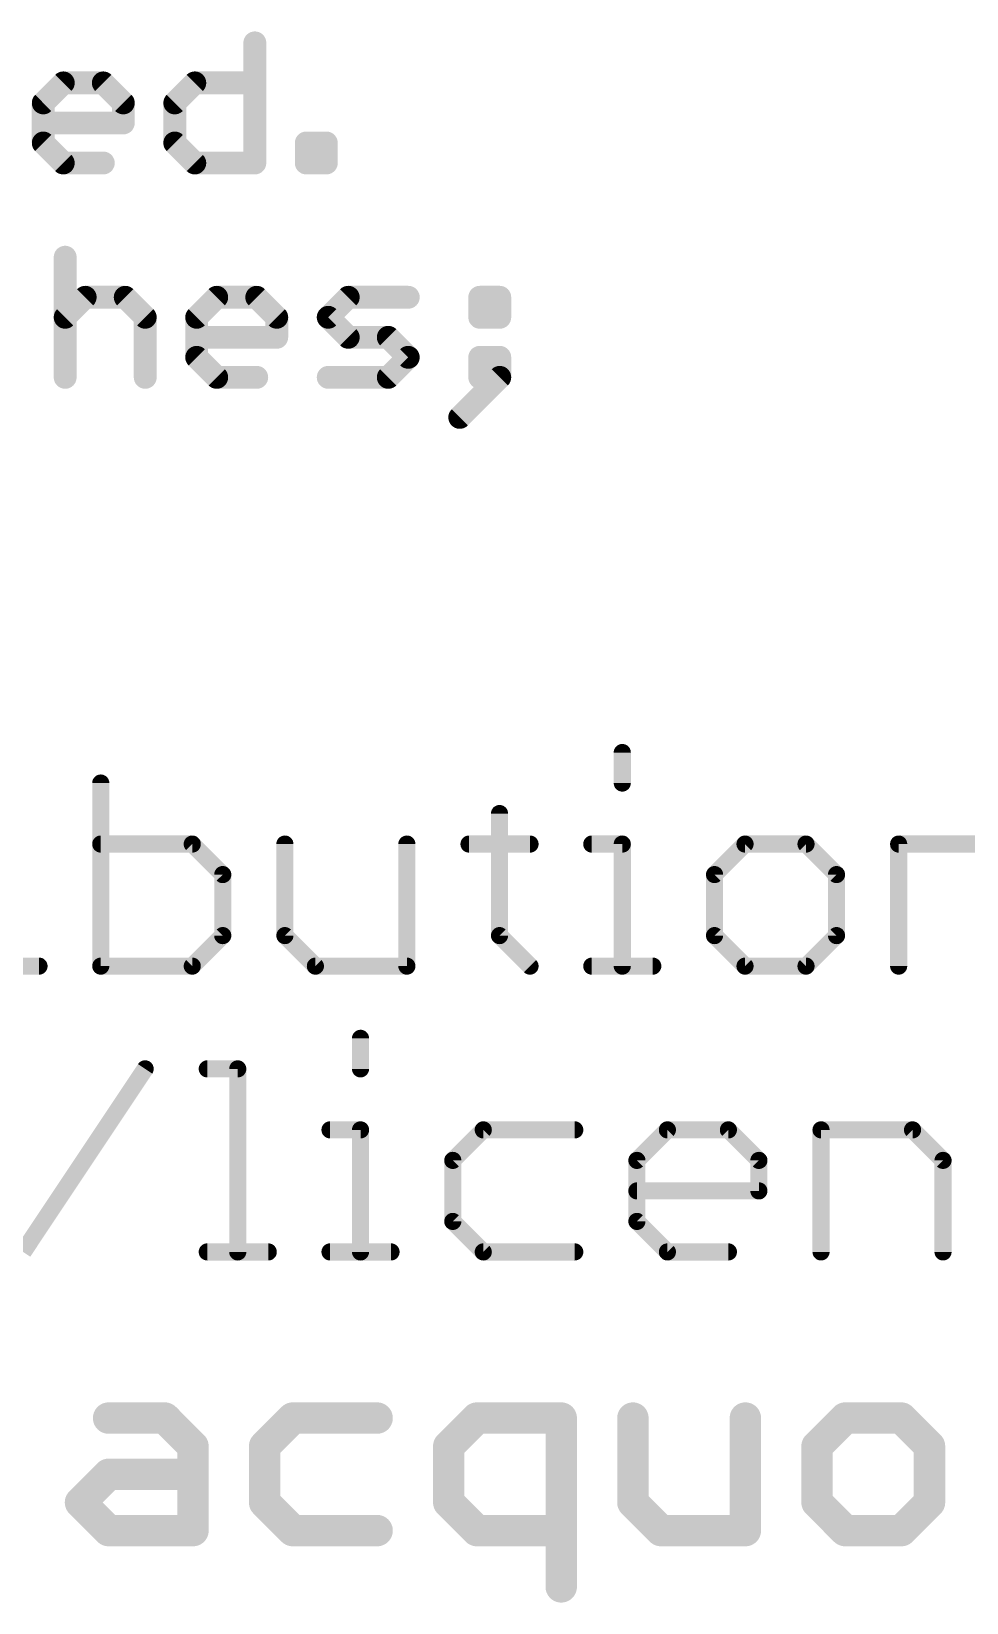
# Model space of a CAD drawing. Extents: x -40 to 67, y -21 to 32.
# Drawn here: x 21.81 to 30.13, y -21.33 to -7.37 of the extents above; entities that cross this region are included whole.
import ezdxf

# ---------------------------------------------------------------- set-up
doc = ezdxf.new("R2010")
doc.units = 0
doc.layers.add('47', color=253, linetype='CONTINUOUS')
doc.layers.add('51', color=53, linetype='CONTINUOUS')

msp = doc.modelspace()

# ---------------------------------------------------------------- linework, layer by layer
at = {"layer": '47', "const_width": 0.2032}
for points in [[(23.7989, -7.4667), (23.7989, -8.5344)], [(21.9177, -8.0005), (22.0957, -7.8226)], [(22.0957, -7.8226), (22.4516, -7.8226)], [(22.4516, -7.8226), (22.6295, -8.0005)], [(23.0871, -8.0005), (23.2651, -7.8226)], [(23.2651, -7.8226), (23.7989, -7.8226)], [(21.9177, -8.3565), (21.9177, -8.0005)], [(22.6295, -8.0005), (22.6295, -8.1785)], [(23.0871, -8.3565), (23.0871, -8.0005)], [(22.6295, -8.1785), (21.9177, -8.1785)], [(22.0957, -8.5344), (21.9177, -8.3565)], [(23.2651, -8.5344), (23.0871, -8.3565)], [(24.2565, -8.5344), (24.2565, -8.3565)], [(24.2565, -8.3565), (24.4345, -8.3565)], [(24.4345, -8.3565), (24.4345, -8.5344)], [(22.4516, -8.5344), (22.0957, -8.5344)], [(23.7989, -8.5344), (23.2651, -8.5344)], [(24.4345, -8.5344), (24.2565, -8.5344)], [(22.1126, -9.3717), (22.1126, -10.4394)], [(22.1126, -9.9055), (22.2906, -9.7276)], [(22.2906, -9.7276), (22.6465, -9.7276)], [(22.6465, -9.7276), (22.8244, -9.9055)], [(23.282, -9.9055), (23.46, -9.7276)], [(23.46, -9.7276), (23.8159, -9.7276)], [(23.8159, -9.7276), (23.9938, -9.9055)], [(24.4514, -9.9055), (24.6294, -9.7276)], [(24.6294, -9.7276), (25.1632, -9.7276)], [(25.9767, -9.7276), (25.7988, -9.7276)], [(25.7988, -9.7276), (25.7988, -9.9055)], [(25.9767, -9.9055), (25.9767, -9.7276)], [(22.8244, -9.9055), (22.8244, -10.4394)], [(23.282, -10.2614), (23.282, -9.9055)], [(23.9938, -9.9055), (23.9938, -10.0835)], [(24.6294, -10.0835), (24.4514, -9.9055)], [(25.7988, -9.9055), (25.9767, -9.9055)], [(23.9938, -10.0835), (23.282, -10.0835)], [(24.9853, -10.0835), (24.6294, -10.0835)], [(25.1632, -10.2614), (24.9853, -10.0835)], [(23.46, -10.4394), (23.282, -10.2614)], [(24.9853, -10.4394), (25.1632, -10.2614)], [(25.9767, -10.2614), (25.7988, -10.2614)], [(25.7988, -10.2614), (25.7988, -10.4394)], [(25.9767, -10.4394), (25.9767, -10.2614)], [(23.8159, -10.4394), (23.46, -10.4394)], [(24.4514, -10.4394), (24.9853, -10.4394)], [(25.6208, -10.7953), (25.9767, -10.4394)], [(25.7988, -10.4394), (25.9767, -10.4394)]]:
    msp.add_lwpolyline(points, dxfattribs=at)
at = {"layer": '47', "const_width": 0.1016}
for points in [[(23.8497, -7.4667, 1), (23.7481, -7.4667)], [(22.0957, -7.7718, 1), (22.0957, -7.8734)], [(22.1316, -7.8585, 1), (22.0598, -7.7867)], [(22.4875, -7.7867, 1), (22.4157, -7.8585)], [(22.4516, -7.8734, 1), (22.4516, -7.7718)], [(23.2651, -7.7718, 1), (23.2651, -7.8734)], [(23.301, -7.8585, 1), (23.2291, -7.7867)], [(23.7989, -7.8734, 1), (23.7989, -7.7718)], [(21.9685, -8.0005, 1), (21.8669, -8.0005)], [(21.8818, -7.9646, 1), (21.9536, -8.0365)], [(22.6803, -8.0005, 1), (22.5787, -8.0005)], [(22.5936, -8.0365, 1), (22.6654, -7.9646)], [(23.1379, -8.0005, 1), (23.0363, -8.0005)], [(23.0512, -7.9646, 1), (23.123, -8.0365)], [(21.9177, -8.1277, 1), (21.9177, -8.2293)], [(22.6295, -8.2293, 1), (22.6295, -8.1277)], [(22.5787, -8.1785, 1), (22.6803, -8.1785)], [(21.9536, -8.3205, 1), (21.8818, -8.3924)], [(21.8669, -8.3565, 1), (21.9685, -8.3565)], [(23.123, -8.3205, 1), (23.0512, -8.3924)], [(23.0363, -8.3565, 1), (23.1379, -8.3565)], [(24.2565, -8.3056, 1), (24.2565, -8.4073)], [(24.3073, -8.3565, 1), (24.2057, -8.3565)], [(24.4853, -8.3565, 1), (24.3837, -8.3565)], [(24.4345, -8.4073, 1), (24.4345, -8.3056)], [(22.0957, -8.4836, 1), (22.0957, -8.5852)], [(22.0598, -8.5703, 1), (22.1316, -8.4985)], [(22.4516, -8.5852, 1), (22.4516, -8.4836)], [(23.2651, -8.4836, 1), (23.2651, -8.5852)], [(23.2291, -8.5703, 1), (23.301, -8.4985)], [(23.7481, -8.5344, 1), (23.8497, -8.5344)], [(23.7989, -8.5852, 1), (23.7989, -8.4836)], [(24.2565, -8.4836, 1), (24.2565, -8.5852)], [(24.2057, -8.5344, 1), (24.3073, -8.5344)], [(24.3837, -8.5344, 1), (24.4853, -8.5344)], [(24.4345, -8.5852, 1), (24.4345, -8.4836)], [(22.1634, -9.3717, 1), (22.0618, -9.3717)], [(22.2906, -9.6768, 1), (22.2906, -9.7784)], [(22.3265, -9.7635, 1), (22.2547, -9.6917)], [(22.6824, -9.6917, 1), (22.6106, -9.7635)], [(22.6465, -9.7784, 1), (22.6465, -9.6768)], [(23.46, -9.6768, 1), (23.46, -9.7784)], [(23.4959, -9.7635, 1), (23.424, -9.6917)], [(23.8518, -9.6917, 1), (23.78, -9.7635)], [(23.8159, -9.7784, 1), (23.8159, -9.6768)], [(24.6294, -9.6768, 1), (24.6294, -9.7784)], [(24.6653, -9.7635, 1), (24.5934, -9.6917)], [(25.1632, -9.7784, 1), (25.1632, -9.6768)], [(25.7988, -9.6768, 1), (25.7988, -9.7784)], [(25.8496, -9.7276, 1), (25.748, -9.7276)], [(26.0275, -9.7276, 1), (25.9259, -9.7276)], [(25.9767, -9.7784, 1), (25.9767, -9.6768)], [(22.0767, -9.8696, 1), (22.1485, -9.9415)], [(22.8752, -9.9055, 1), (22.7736, -9.9055)], [(22.7885, -9.9415, 1), (22.8603, -9.8696)], [(23.3328, -9.9055, 1), (23.2312, -9.9055)], [(23.2461, -9.8696, 1), (23.3179, -9.9415)], [(24.0446, -9.9055, 1), (23.943, -9.9055)], [(23.9579, -9.9415, 1), (24.0297, -9.8696)], [(24.4873, -9.8696, 1), (24.4155, -9.9415)], [(24.4155, -9.8696, 1), (24.4873, -9.9415)], [(25.7988, -9.8547, 1), (25.7988, -9.9563)], [(25.748, -9.9055, 1), (25.8496, -9.9055)], [(25.9259, -9.9055, 1), (26.0275, -9.9055)], [(25.9767, -9.9563, 1), (25.9767, -9.8547)], [(23.282, -10.0327, 1), (23.282, -10.1343)], [(23.943, -10.0835, 1), (24.0446, -10.0835)], [(23.9938, -10.1343, 1), (23.9938, -10.0327)], [(24.6294, -10.0327, 1), (24.6294, -10.1343)], [(24.5934, -10.1194, 1), (24.6653, -10.0476)], [(25.0212, -10.0476, 1), (24.9494, -10.1194)], [(24.9853, -10.1343, 1), (24.9853, -10.0327)], [(23.3179, -10.2255, 1), (23.2461, -10.2974)], [(25.1991, -10.2974, 1), (25.1273, -10.2255)], [(25.1273, -10.2974, 1), (25.1991, -10.2255)], [(25.7988, -10.2106, 1), (25.7988, -10.3123)], [(25.8496, -10.2614, 1), (25.748, -10.2614)], [(26.0275, -10.2614, 1), (25.9259, -10.2614)], [(25.9767, -10.3123, 1), (25.9767, -10.2106)], [(23.2312, -10.2614, 1), (23.3328, -10.2614)], [(22.0618, -10.4394, 1), (22.1634, -10.4394)], [(22.7736, -10.4394, 1), (22.8752, -10.4394)], [(23.46, -10.3886, 1), (23.46, -10.4902)], [(23.424, -10.4753, 1), (23.4959, -10.4035)], [(23.8159, -10.4902, 1), (23.8159, -10.3886)], [(24.4514, -10.3886, 1), (24.4514, -10.4902)], [(24.9494, -10.4035, 1), (25.0212, -10.4753)], [(24.9853, -10.4902, 1), (24.9853, -10.3886)], [(25.7988, -10.3886, 1), (25.7988, -10.4902)], [(25.748, -10.4394, 1), (25.8496, -10.4394)], [(25.9259, -10.4394, 1), (26.0275, -10.4394)], [(26.0126, -10.4753, 1), (25.9408, -10.4035)], [(25.9767, -10.4902, 1), (25.9767, -10.3886)], [(25.5849, -10.7594, 1), (25.6567, -10.8312)]]:
    msp.add_lwpolyline(points, format="xyb", dxfattribs=at)
at = {"layer": '51'}
for points, const_width in [([(27.0659, -13.7736), (27.0659, -14.0448)], 0.1524), ([(22.429, -14.0448), (22.429, -15.6718)], 0.1524), ([(25.9745, -14.316), (25.9745, -15.4006)], 0.1524), ([(23.2425, -14.5871), (22.429, -14.5871)], 0.1524), ([(23.5137, -14.8583), (23.2425, -14.5871)], 0.1524), ([(24.0662, -14.5871), (24.0662, -15.4006)], 0.1524), ([(25.1508, -15.6718), (25.1508, -14.5871)], 0.1524), ([(25.7033, -14.5871), (26.2456, -14.5871)], 0.1524), ([(26.7947, -14.5871), (27.0659, -14.5871)], 0.1524), ([(27.0659, -14.5871), (27.0659, -15.6718)], 0.1524), ([(28.1573, -14.5871), (27.8862, -14.8583)], 0.1524), ([(28.6997, -14.5871), (28.1573, -14.5871)], 0.1524), ([(28.9708, -14.8583), (28.6997, -14.5871)], 0.1524), ([(29.5233, -15.6718), (29.5233, -14.5871)], 0.1524), ([(29.5233, -14.5871), (30.3368, -14.5871)], 0.1524), ([(23.5137, -15.4006), (23.5137, -14.8583)], 0.1524), ([(27.8862, -14.8583), (27.8862, -15.4006)], 0.1524), ([(28.9708, -15.4006), (28.9708, -14.8583)], 0.1524), ([(23.2425, -15.6718), (23.5137, -15.4006)], 0.1524), ([(24.0662, -15.4006), (24.3373, -15.6718)], 0.1524), ([(25.9745, -15.4006), (26.2456, -15.6718)], 0.1524), ([(27.8862, -15.4006), (28.1573, -15.6718)], 0.1524), ([(28.6997, -15.6718), (28.9708, -15.4006)], 0.1524), ([(21.3376, -15.6718), (21.8799, -15.6718)], 0.1524), ([(22.429, -15.6718), (23.2425, -15.6718)], 0.1524), ([(24.3373, -15.6718), (25.1508, -15.6718)], 0.1524), ([(26.7947, -15.6718), (27.3371, -15.6718)], 0.1524), ([(28.1573, -15.6718), (28.6997, -15.6718)], 0.1524), ([(24.7386, -16.3136), (24.7386, -16.5848)], 0.1524), ([(21.7388, -18.2118), (22.8235, -16.5848)], 0.1524), ([(23.376, -16.5848), (23.6471, -16.5848)], 0.1524), ([(23.6471, -16.5848), (23.6471, -18.2118)], 0.1524), ([(24.4674, -17.1271), (24.7386, -17.1271)], 0.1524), ([(24.7386, -17.1271), (24.7386, -18.2118)], 0.1524), ([(25.83, -17.1271), (25.5589, -17.3983)], 0.1524), ([(26.6435, -17.1271), (25.83, -17.1271)], 0.1524), ([(27.196, -17.3983), (27.4672, -17.1271)], 0.1524), ([(27.4672, -17.1271), (28.0095, -17.1271)], 0.1524), ([(28.0095, -17.1271), (28.2807, -17.3983)], 0.1524), ([(28.8332, -18.2118), (28.8332, -17.1271)], 0.1524), ([(28.8332, -17.1271), (29.6467, -17.1271)], 0.1524), ([(29.6467, -17.1271), (29.9178, -17.3983)], 0.1524), ([(25.5589, -17.3983), (25.5589, -17.9406)], 0.1524), ([(27.196, -17.9406), (27.196, -17.3983)], 0.1524), ([(28.2807, -17.3983), (28.2807, -17.6695)], 0.1524), ([(29.9178, -17.3983), (29.9178, -18.2118)], 0.1524), ([(28.2807, -17.6695), (27.196, -17.6695)], 0.1524), ([(25.5589, -17.9406), (25.83, -18.2118)], 0.1524), ([(27.4672, -18.2118), (27.196, -17.9406)], 0.1524), ([(23.376, -18.2118), (23.9183, -18.2118)], 0.1524), ([(24.4674, -18.2118), (25.0097, -18.2118)], 0.1524), ([(25.83, -18.2118), (26.6435, -18.2118)], 0.1524), ([(28.0095, -18.2118), (27.4672, -18.2118)], 0.1524), ([(22.4989, -19.6884), (22.9989, -19.6884)], 0.2794), ([(22.9989, -19.6884), (23.2489, -19.9384)], 0.2794), ([(24.1361, -19.6884), (23.8861, -19.9384)], 0.2794), ([(24.886, -19.6884), (24.1361, -19.6884)], 0.2794), ([(25.7732, -19.6884), (25.5232, -19.9384)], 0.2794), ([(26.5232, -19.6884), (25.7732, -19.6884)], 0.2794), ([(26.5232, -21.1883), (26.5232, -19.6884)], 0.2794), ([(27.1604, -19.6884), (27.1604, -20.4383)], 0.2794), ([(28.1603, -20.6883), (28.1603, -19.6884)], 0.2794), ([(29.0475, -19.6884), (28.7976, -19.9384)], 0.2794), ([(29.5475, -19.6884), (29.0475, -19.6884)], 0.2794), ([(29.7975, -19.9384), (29.5475, -19.6884)], 0.2794), ([(23.2489, -19.9384), (23.2489, -20.6883)], 0.2794), ([(23.8861, -19.9384), (23.8861, -20.4383)], 0.2794), ([(25.5232, -19.9384), (25.5232, -20.4383)], 0.2794), ([(28.7976, -19.9384), (28.7976, -20.4383)], 0.2794), ([(29.7975, -20.4383), (29.7975, -19.9384)], 0.2794), ([(22.2489, -20.4383), (22.4989, -20.1883)], 0.2794), ([(22.4989, -20.1883), (23.2489, -20.1883)], 0.2794), ([(22.4989, -20.6883), (22.2489, -20.4383)], 0.2794), ([(23.8861, -20.4383), (24.1361, -20.6883)], 0.2794), ([(25.5232, -20.4383), (25.7732, -20.6883)], 0.2794), ([(27.1604, -20.4383), (27.4104, -20.6883)], 0.2794), ([(28.7976, -20.4383), (29.0475, -20.6883)], 0.2794), ([(29.5475, -20.6883), (29.7975, -20.4383)], 0.2794), ([(23.2489, -20.6883), (22.4989, -20.6883)], 0.2794), ([(24.1361, -20.6883), (24.886, -20.6883)], 0.2794), ([(25.7732, -20.6883), (26.5232, -20.6883)], 0.2794), ([(27.4104, -20.6883), (28.1603, -20.6883)], 0.2794), ([(29.0475, -20.6883), (29.5475, -20.6883)], 0.2794)]:
    msp.add_lwpolyline(points, dxfattribs=dict(at, const_width=const_width))
for points, const_width in [([(27.104, -13.7736, 1), (27.0278, -13.7736)], 0.0762), ([(22.4671, -14.0448, 1), (22.3909, -14.0448)], 0.0762), ([(27.0278, -14.0448, 1), (27.104, -14.0448)], 0.0762), ([(26.0126, -14.316, 1), (25.9364, -14.316)], 0.0762), ([(22.429, -14.549, 1), (22.429, -14.6252)], 0.0762), ([(23.2694, -14.5602, 1), (23.2155, -14.6141)], 0.0762), ([(23.2425, -14.6252, 1), (23.2425, -14.549)], 0.0762), ([(24.1043, -14.5871, 1), (24.0281, -14.5871)], 0.0762), ([(25.1889, -14.5871, 1), (25.1127, -14.5871)], 0.0762), ([(25.7033, -14.549, 1), (25.7033, -14.6252)], 0.0762), ([(26.2456, -14.6252, 1), (26.2456, -14.549)], 0.0762), ([(26.7947, -14.549, 1), (26.7947, -14.6252)], 0.0762), ([(27.104, -14.5871, 1), (27.0278, -14.5871)], 0.0762), ([(27.0659, -14.6252, 1), (27.0659, -14.549)], 0.0762), ([(28.1573, -14.549, 1), (28.1573, -14.6252)], 0.0762), ([(28.1843, -14.6141, 1), (28.1304, -14.5602)], 0.0762), ([(28.7266, -14.5602, 1), (28.6727, -14.6141)], 0.0762), ([(28.6997, -14.6252, 1), (28.6997, -14.549)], 0.0762), ([(29.5614, -14.5871, 1), (29.4852, -14.5871)], 0.0762), ([(29.5233, -14.549, 1), (29.5233, -14.6252)], 0.0762), ([(23.5518, -14.8583, 1), (23.4756, -14.8583)], 0.0762), ([(23.4867, -14.8852, 1), (23.5406, -14.8314)], 0.0762), ([(27.9243, -14.8583, 1), (27.8481, -14.8583)], 0.0762), ([(27.8592, -14.8314, 1), (27.9131, -14.8852)], 0.0762), ([(29.0089, -14.8583, 1), (28.9327, -14.8583)], 0.0762), ([(28.9439, -14.8852, 1), (28.9978, -14.8314)], 0.0762), ([(23.5406, -15.4276, 1), (23.4867, -15.3737)], 0.0762), ([(24.0931, -15.3737, 1), (24.0392, -15.4276)], 0.0762), ([(26.0014, -15.3737, 1), (25.9475, -15.4276)], 0.0762), ([(27.9131, -15.3737, 1), (27.8592, -15.4276)], 0.0762), ([(28.9978, -15.4276, 1), (28.9439, -15.3737)], 0.0762), ([(23.4756, -15.4006, 1), (23.5518, -15.4006)], 0.0762), ([(24.0281, -15.4006, 1), (24.1043, -15.4006)], 0.0762), ([(25.9364, -15.4006, 1), (26.0126, -15.4006)], 0.0762), ([(27.8481, -15.4006, 1), (27.9243, -15.4006)], 0.0762), ([(28.9327, -15.4006, 1), (29.0089, -15.4006)], 0.0762), ([(21.8799, -15.7099, 1), (21.8799, -15.6337)], 0.0762), ([(22.429, -15.6337, 1), (22.429, -15.7099)], 0.0762), ([(22.3909, -15.6718, 1), (22.4671, -15.6718)], 0.0762), ([(23.2156, -15.6449, 1), (23.2694, -15.6987)], 0.0762), ([(23.2425, -15.7099, 1), (23.2425, -15.6337)], 0.0762), ([(24.3373, -15.6337, 1), (24.3373, -15.7099)], 0.0762), ([(24.3104, -15.6987, 1), (24.3643, -15.6449)], 0.0762), ([(25.1127, -15.6718, 1), (25.1889, -15.6718)], 0.0762), ([(25.1508, -15.7099, 1), (25.1508, -15.6337)], 0.0762), ([(26.2187, -15.6987, 1), (26.2726, -15.6449)], 0.0762), ([(26.7947, -15.6337, 1), (26.7947, -15.7099)], 0.0762), ([(27.0278, -15.6718, 1), (27.104, -15.6718)], 0.0762), ([(27.3371, -15.7099, 1), (27.3371, -15.6337)], 0.0762), ([(28.1573, -15.6337, 1), (28.1573, -15.7099)], 0.0762), ([(28.1304, -15.6987, 1), (28.1843, -15.6449)], 0.0762), ([(28.6727, -15.6449, 1), (28.7266, -15.6987)], 0.0762), ([(28.6997, -15.7099, 1), (28.6997, -15.6337)], 0.0762), ([(29.4852, -15.6718, 1), (29.5614, -15.6718)], 0.0762), ([(24.7767, -16.3136, 1), (24.7005, -16.3136)], 0.0762), ([(22.8552, -16.6059, 1), (22.7918, -16.5637)], 0.0762), ([(23.376, -16.5467, 1), (23.376, -16.6229)], 0.0762), ([(23.6852, -16.5848, 1), (23.609, -16.5848)], 0.0762), ([(23.6471, -16.6229, 1), (23.6471, -16.5467)], 0.0762), ([(24.7005, -16.5848, 1), (24.7767, -16.5848)], 0.0762), ([(24.4674, -17.089, 1), (24.4674, -17.1652)], 0.0762), ([(24.7767, -17.1271, 1), (24.7005, -17.1271)], 0.0762), ([(24.7386, -17.1652, 1), (24.7386, -17.089)], 0.0762), ([(25.83, -17.089, 1), (25.83, -17.1652)], 0.0762), ([(25.857, -17.1541, 1), (25.8031, -17.1002)], 0.0762), ([(26.6435, -17.1652, 1), (26.6435, -17.089)], 0.0762), ([(27.4672, -17.089, 1), (27.4672, -17.1652)], 0.0762), ([(27.4941, -17.1541, 1), (27.4402, -17.1002)], 0.0762), ([(28.0364, -17.1002, 1), (27.9826, -17.1541)], 0.0762), ([(28.0095, -17.1652, 1), (28.0095, -17.089)], 0.0762), ([(28.8713, -17.1271, 1), (28.7951, -17.1271)], 0.0762), ([(28.8332, -17.089, 1), (28.8332, -17.1652)], 0.0762), ([(29.6736, -17.1002, 1), (29.6197, -17.1541)], 0.0762), ([(29.6467, -17.1652, 1), (29.6467, -17.089)], 0.0762), ([(25.597, -17.3983, 1), (25.5208, -17.3983)], 0.0762), ([(25.5319, -17.3714, 1), (25.5858, -17.4252)], 0.0762), ([(27.2341, -17.3983, 1), (27.1579, -17.3983)], 0.0762), ([(27.1691, -17.3714, 1), (27.223, -17.4252)], 0.0762), ([(28.3188, -17.3983, 1), (28.2426, -17.3983)], 0.0762), ([(28.2537, -17.4252, 1), (28.3076, -17.3714)], 0.0762), ([(29.9559, -17.3983, 1), (29.8797, -17.3983)], 0.0762), ([(29.8909, -17.4252, 1), (29.9448, -17.3714)], 0.0762), ([(27.196, -17.6314, 1), (27.196, -17.7076)], 0.0762), ([(28.2426, -17.6695, 1), (28.3188, -17.6695)], 0.0762), ([(28.2807, -17.7076, 1), (28.2807, -17.6314)], 0.0762), ([(25.5858, -17.9137, 1), (25.5319, -17.9676)], 0.0762), ([(27.223, -17.9137, 1), (27.1691, -17.9676)], 0.0762), ([(25.5208, -17.9406, 1), (25.597, -17.9406)], 0.0762), ([(27.1579, -17.9406, 1), (27.2341, -17.9406)], 0.0762), ([(23.376, -18.1737, 1), (23.376, -18.2499)], 0.0762), ([(23.9183, -18.2499, 1), (23.9183, -18.1737)], 0.0762), ([(24.4674, -18.1737, 1), (24.4674, -18.2499)], 0.0762), ([(25.0097, -18.2499, 1), (25.0097, -18.1737)], 0.0762), ([(25.83, -18.1737, 1), (25.83, -18.2499)], 0.0762), ([(25.8031, -18.2387, 1), (25.857, -18.1849)], 0.0762), ([(26.6435, -18.2499, 1), (26.6435, -18.1737)], 0.0762), ([(27.4672, -18.1737, 1), (27.4672, -18.2499)], 0.0762), ([(27.4402, -18.2387, 1), (27.4941, -18.1849)], 0.0762), ([(28.0095, -18.2499, 1), (28.0095, -18.1737)], 0.0762), ([(23.609, -18.2118, 1), (23.6852, -18.2118)], 0.0762), ([(24.7005, -18.2118, 1), (24.7767, -18.2118)], 0.0762), ([(28.7951, -18.2118, 1), (28.8713, -18.2118)], 0.0762), ([(29.8797, -18.2118, 1), (29.9559, -18.2118)], 0.0762), ([(22.4989, -19.6185, 1), (22.4989, -19.7582)], 0.1397), ([(23.0483, -19.639, 1), (22.9495, -19.7378)], 0.1397), ([(22.9989, -19.7582, 1), (22.9989, -19.6185)], 0.1397), ([(24.1361, -19.6185, 1), (24.1361, -19.7582)], 0.1397), ([(24.1855, -19.7378, 1), (24.0867, -19.639)], 0.1397), ([(24.886, -19.7582, 1), (24.886, -19.6185)], 0.1397), ([(25.7732, -19.6185, 1), (25.7732, -19.7582)], 0.1397), ([(25.8226, -19.7378, 1), (25.7238, -19.639)], 0.1397), ([(26.593, -19.6884, 1), (26.4533, -19.6884)], 0.1397), ([(26.5232, -19.7582, 1), (26.5232, -19.6185)], 0.1397), ([(27.2303, -19.6884, 1), (27.0906, -19.6884)], 0.1397), ([(28.2302, -19.6884, 1), (28.0905, -19.6884)], 0.1397), ([(29.0475, -19.6185, 1), (29.0475, -19.7582)], 0.1397), ([(29.0969, -19.7378, 1), (28.9981, -19.639)], 0.1397), ([(29.5969, -19.639, 1), (29.4981, -19.7378)], 0.1397), ([(29.5475, -19.7582, 1), (29.5475, -19.6185)], 0.1397), ([(23.3187, -19.9384, 1), (23.179, -19.9384)], 0.1397), ([(23.1995, -19.9878, 1), (23.2982, -19.889)], 0.1397), ([(23.9559, -19.9384, 1), (23.8162, -19.9384)], 0.1397), ([(23.8367, -19.889, 1), (23.9355, -19.9878)], 0.1397), ([(25.5931, -19.9384, 1), (25.4534, -19.9384)], 0.1397), ([(25.4739, -19.889, 1), (25.5726, -19.9878)], 0.1397), ([(28.8674, -19.9384, 1), (28.7277, -19.9384)], 0.1397), ([(28.7482, -19.889, 1), (28.847, -19.9878)], 0.1397), ([(29.8673, -19.9384, 1), (29.7276, -19.9384)], 0.1397), ([(29.7481, -19.9878, 1), (29.8469, -19.889)], 0.1397), ([(22.4989, -20.1185, 1), (22.4989, -20.2582)], 0.1397), ([(22.5483, -20.2377, 1), (22.4495, -20.1389)], 0.1397), ([(23.2489, -20.2582, 1), (23.2489, -20.1185)], 0.1397), ([(22.2983, -20.3889, 1), (22.1995, -20.4877)], 0.1397), ([(22.1995, -20.3889, 1), (22.2983, -20.4877)], 0.1397), ([(23.8162, -20.4383, 1), (23.9559, -20.4383)], 0.1397), ([(23.9355, -20.3889, 1), (23.8367, -20.4877)], 0.1397), ([(25.4534, -20.4383, 1), (25.5931, -20.4383)], 0.1397), ([(25.5726, -20.3889, 1), (25.4739, -20.4877)], 0.1397), ([(27.2098, -20.3889, 1), (27.111, -20.4877)], 0.1397), ([(27.0906, -20.4383, 1), (27.2303, -20.4383)], 0.1397), ([(28.7277, -20.4383, 1), (28.8674, -20.4383)], 0.1397), ([(28.847, -20.3889, 1), (28.7482, -20.4877)], 0.1397), ([(29.7276, -20.4383, 1), (29.8673, -20.4383)], 0.1397), ([(29.8469, -20.4877, 1), (29.7481, -20.3889)], 0.1397), ([(22.4989, -20.6185, 1), (22.4989, -20.7582)], 0.1397), ([(22.4495, -20.7377, 1), (22.5483, -20.6389)], 0.1397), ([(23.179, -20.6883, 1), (23.3187, -20.6883)], 0.1397), ([(23.2489, -20.7582, 1), (23.2489, -20.6185)], 0.1397), ([(24.1361, -20.6185, 1), (24.1361, -20.7582)], 0.1397), ([(24.0867, -20.7377, 1), (24.1855, -20.6389)], 0.1397), ([(24.886, -20.7582, 1), (24.886, -20.6185)], 0.1397), ([(25.7732, -20.6185, 1), (25.7732, -20.7582)], 0.1397), ([(25.7238, -20.7377, 1), (25.8226, -20.6389)], 0.1397), ([(26.5232, -20.7582, 1), (26.5232, -20.6185)], 0.1397), ([(27.4104, -20.6185, 1), (27.4104, -20.7582)], 0.1397), ([(27.361, -20.7377, 1), (27.4598, -20.6389)], 0.1397), ([(28.0905, -20.6883, 1), (28.2302, -20.6883)], 0.1397), ([(28.1603, -20.7582, 1), (28.1603, -20.6185)], 0.1397), ([(29.0475, -20.6185, 1), (29.0475, -20.7582)], 0.1397), ([(28.9981, -20.7377, 1), (29.0969, -20.6389)], 0.1397), ([(29.4981, -20.6389, 1), (29.5969, -20.7377)], 0.1397), ([(29.5475, -20.7582, 1), (29.5475, -20.6185)], 0.1397), ([(26.4533, -21.1883, 1), (26.593, -21.1883)], 0.1397)]:
    msp.add_lwpolyline(points, format="xyb", dxfattribs=dict(at, const_width=const_width))

doc.saveas('drawing.dxf')
